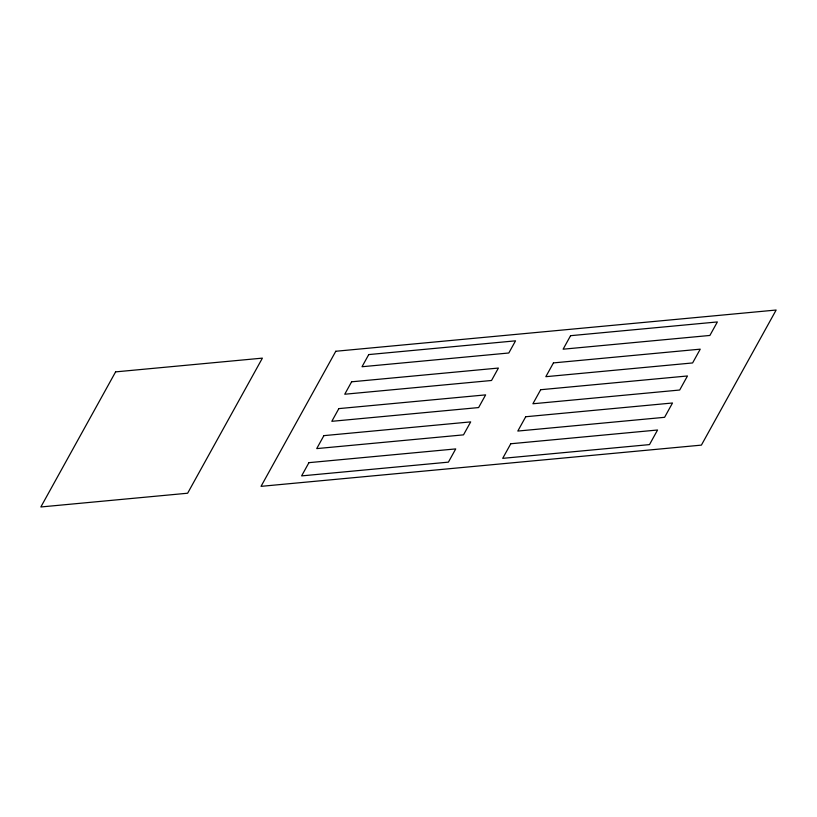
<?xml version="1.0" encoding="UTF-8"?>
<svg xmlns="http://www.w3.org/2000/svg" width="817" height="817" viewBox="0 0 817 817"><rect width="100%" height="100%" fill="white"/><g stroke="black" fill="none" stroke-linecap="round" stroke-linejoin="round"><path stroke-width="1.23" d="M115.606 371.878L40.85 506.969L187.634 493.223L262.39 358.132L115.606 371.878M335.787 351.259L261.031 486.35L701.394 445.122L776.15 310.031L335.787 351.259M351.616 381.805L344.743 394.233L491.528 380.487L498.401 368.058L351.616 381.805M308.938 462.657L301.616 475.892L448.4 462.146L455.733 448.911L308.938 462.657M323.889 435.635L316.72 448.604L463.505 434.858L470.684 421.889L323.889 435.635M338.841 408.612L331.814 421.317L478.609 407.571L485.635 394.877L338.841 408.612M368.743 354.578L362.013 366.741L508.807 352.995L515.537 340.832L368.743 354.578M553.446 362.901L545.827 376.688L692.612 362.942L700.24 349.165L553.446 362.901M510.778 443.754L502.7 458.347L649.495 444.601L657.562 430.008L510.778 443.754M525.729 416.741L517.804 431.059L664.589 417.313L672.514 402.995L525.729 416.741M540.68 389.719L532.898 403.772L679.693 390.026L687.465 375.973L540.68 389.719M570.583 335.685L563.107 349.196L709.891 335.45L717.367 321.939L570.583 335.685"/></g></svg>
